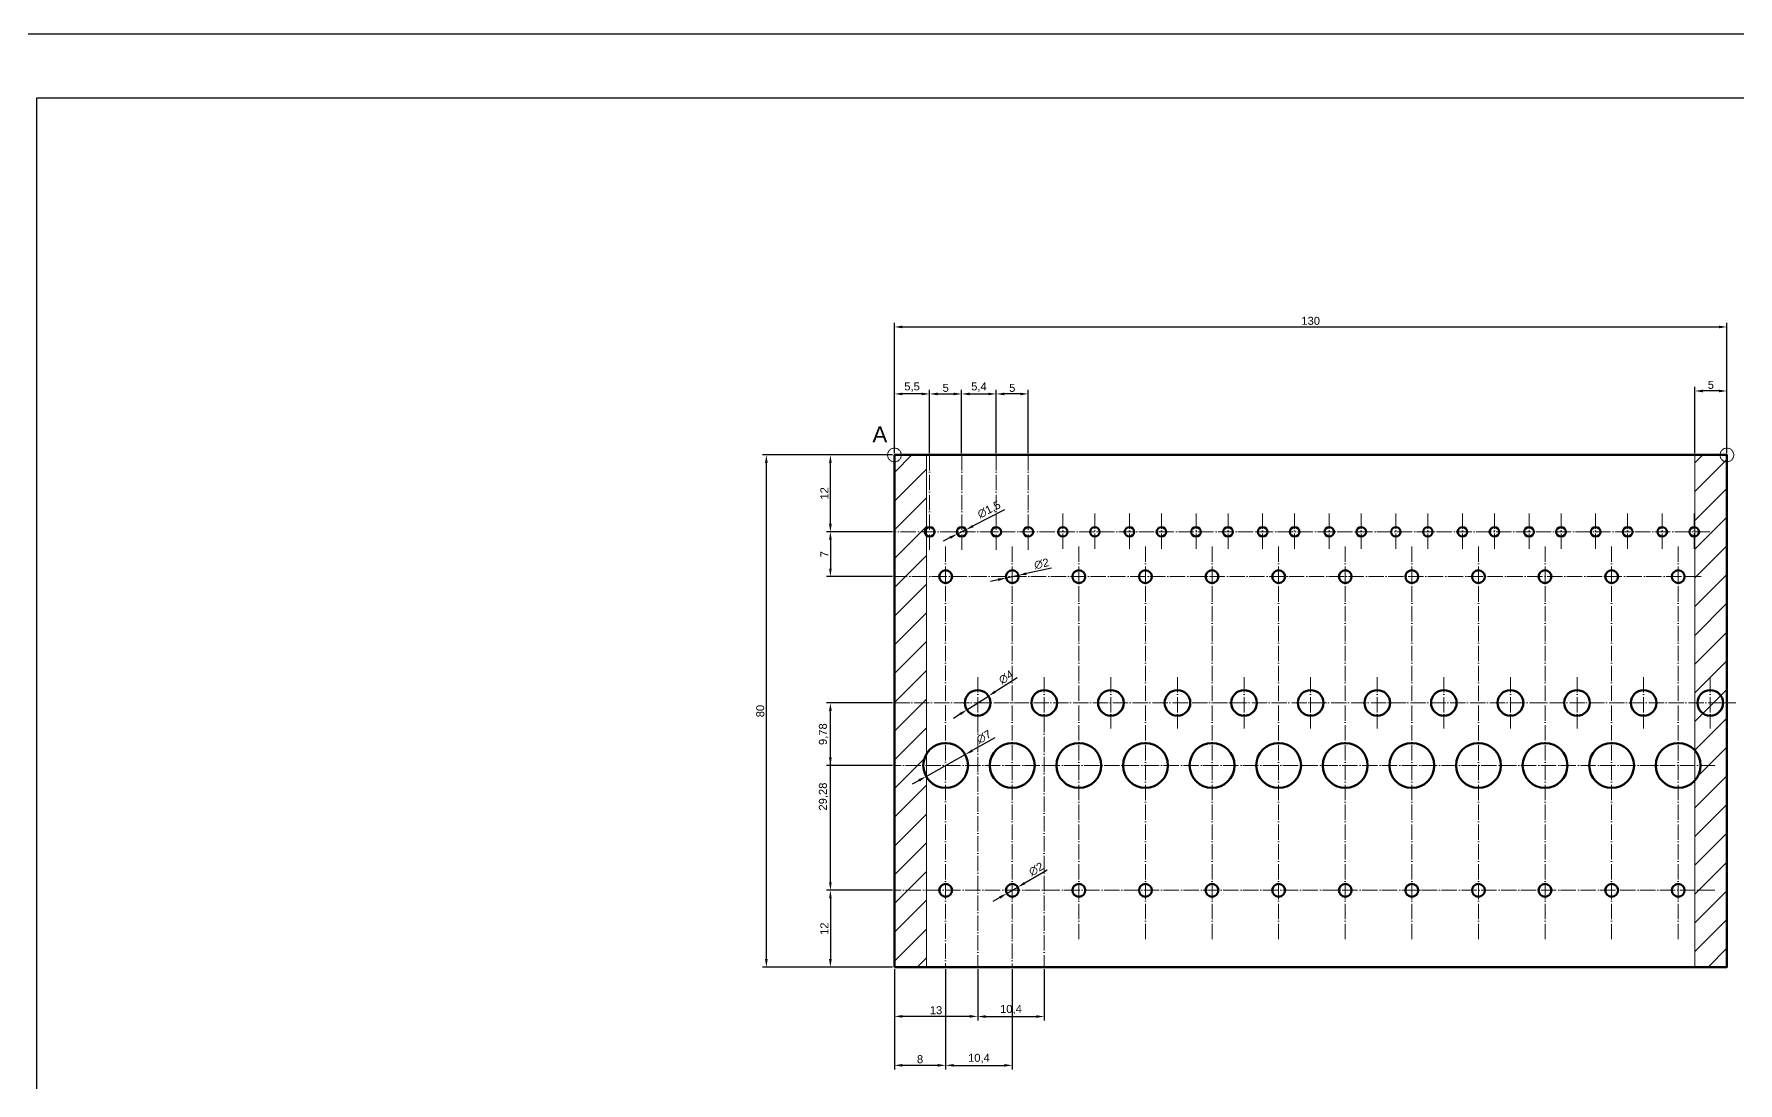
# Model space of a CAD drawing. Header units: millimetres. Extents: x -1265 to -28, y 5 to 1057.
# Drawn here: x -428.7 to -162.7, y 893.5 to 1057.4 of the extents above; entities that cross this region are included whole.
import ezdxf

# ---------------------------------------------------------------- set-up
doc = ezdxf.new("R2010")
doc.units = ezdxf.units.MM
doc.linetypes.add('ACAD_ISO04W100', pattern=[30, 24, -3, 0, -3])
doc.layers.get('0').update_dxf_attribs({"lineweight": 60})
doc.layers.add('Cajetin1', color=7, linetype='Continuous')
doc.layers.add('Hoja', color=7, linetype='Continuous')
doc.layers.add('Cotas', color=8, linetype='Continuous', lineweight=20)
doc.layers.add('Cotas 2', color=8, linetype='ACAD_ISO04W100', lineweight=20)
doc.styles.get("Standard").update_dxf_attribs({"font": 'arial.ttf'})
doc.dimstyles.new('ISO-25', dxfattribs={"dimscale": 0.5, "dimtxt": 2.5, "dimasz": 2.5, "dimexe": 1.25, "dimexo": 0.625, "dimtad": 1, "dimtxsty": 'Standard', "dimcen": 2.5, "dimadec": 0, "dimazin": 0, "dimtfac": 1, "dimtmove": 0, "dimatfit": 3, "dimfxl": 1, "dimarcsym": 0})

# ---------------------------------------------------------------- blocks, each defined once
blk = doc.blocks.new('*U1')
for centre, radius in [((-2.5, 28.125), 0.75), ((2.5, 28.125), 0.75), ((0, 21.125), 1), ((0, -8.375), 3.5), ((0, -27.875), 1)]:
    blk.add_circle(centre, radius)
blk = doc.blocks.new('*U2')
at = {"color": 0, "linetype": 'ByBlock', "lineweight": -2, "transparency": 16777216}
for p in [(0, 0), (10.4, 0), (20.8, 0), (31.2, 0), (41.6, 0), (52, 0), (62.4, 0), (72.8, 0), (83.2, 0), (93.6, 0), (104, 0), (114.4, 0)]:
    blk.add_blockref('*U1', p, dxfattribs=at)
blk = doc.blocks.new('*U3')
blk.add_circle((0, 0), 2)
blk = doc.blocks.new('*U4')
at = {"color": 0, "linetype": 'ByBlock', "lineweight": -2, "transparency": 16777216}
for p in [(0, 0), (10.4, 0), (20.8, 0), (31.2, 0), (41.6, 0), (52, 0), (62.4, 0), (72.8, 0), (83.2, 0), (93.6, 0), (104, 0), (114.4, 0)]:
    blk.add_blockref('*U3', p, dxfattribs=at)
blk = doc.blocks.new('*D5')
at = {"layer": 'Cotas', "color": 0, "lineweight": -2, "transparency": 16777216}
for p, q in [((-294.38, 991.93), (-294.38, 1012.25)), ((-293.13, 1011.62), (-165.63, 1011.62)), ((-164.38, 991.93), (-164.38, 1012.25))]:
    blk.add_line(p, q, dxfattribs=at)
at = {"layer": 'Cotas', "color": 0, "transparency": 16777216}
for points in [[(-293.13, 1011.83), (-293.13, 1011.41), (-294.38, 1011.62)], [(-165.63, 1011.83), (-165.63, 1011.41), (-164.38, 1011.62)]]:
    blk.add_solid(points, dxfattribs=at)
at = {"layer": 'Defpoints', "color": 0, "transparency": 16777216}
for p in [(-164.38, 1011.62), (-294.38, 991.62), (-164.38, 991.62)]:
    blk.add_point(p, dxfattribs=at)
at = {"layer": 'Cotas', "color": 0, "transparency": 16777216, "insert": (-229.38, 1012.57), "char_height": 1.25, "attachment_point": 5}
blk.add_mtext('130', dxfattribs=at)
blk = doc.blocks.new('*D6')
at = {"layer": 'Cotas', "color": 0, "lineweight": -2, "transparency": 16777216}
for p, q in [((-294.69, 979.62), (-305, 979.62)), ((-304.38, 978.37), (-304.38, 973.87)), ((-294.69, 972.62), (-305, 972.62))]:
    blk.add_line(p, q, dxfattribs=at)
at = {"layer": 'Cotas', "color": 0, "transparency": 16777216}
for points in [[(-304.59, 978.37), (-304.17, 978.37), (-304.38, 979.62)], [(-304.59, 973.87), (-304.17, 973.87), (-304.38, 972.62)]]:
    blk.add_solid(points, dxfattribs=at)
at = {"layer": 'Defpoints', "color": 0, "transparency": 16777216}
for p in [(-294.38, 979.62), (-304.38, 972.62), (-294.38, 972.62)]:
    blk.add_point(p, dxfattribs=at)
at = {"layer": 'Cotas', "color": 0, "transparency": 16777216, "insert": (-305.32, 976.12), "char_height": 1.25, "attachment_point": 5, "rotation": 90}
blk.add_mtext('7', dxfattribs=at)
blk = doc.blocks.new('*D7')
at = {"layer": 'Cotas', "color": 0, "lineweight": -2, "transparency": 16777216}
for p, q in [((-294.69, 923.62), (-305, 923.62)), ((-304.38, 922.37), (-304.38, 912.87)), ((-294.69, 911.62), (-305, 911.62))]:
    blk.add_line(p, q, dxfattribs=at)
at = {"layer": 'Cotas', "color": 0, "transparency": 16777216}
for points in [[(-304.59, 922.37), (-304.17, 922.37), (-304.38, 923.62)], [(-304.59, 912.87), (-304.17, 912.87), (-304.38, 911.62)]]:
    blk.add_solid(points, dxfattribs=at)
at = {"layer": 'Defpoints', "color": 0, "transparency": 16777216}
for p in [(-294.38, 923.62), (-304.38, 911.62), (-294.38, 911.62)]:
    blk.add_point(p, dxfattribs=at)
at = {"layer": 'Cotas', "color": 0, "transparency": 16777216, "insert": (-305.32, 917.62), "char_height": 1.25, "attachment_point": 5, "rotation": 90}
blk.add_mtext('12', dxfattribs=at)
blk = doc.blocks.new('*D11')
at = {"layer": 'Cotas', "color": 0, "lineweight": -2, "transparency": 16777216}
for p, q in [((-169.38, 991.93), (-169.38, 1002.25)), ((-165.63, 1001.62), (-168.13, 1001.62)), ((-164.38, 991.93), (-164.38, 1002.25))]:
    blk.add_line(p, q, dxfattribs=at)
at = {"layer": 'Cotas', "color": 0, "transparency": 16777216}
for points in [[(-168.13, 1001.83), (-168.13, 1001.41), (-169.38, 1001.62)], [(-165.63, 1001.83), (-165.63, 1001.41), (-164.38, 1001.62)]]:
    blk.add_solid(points, dxfattribs=at)
at = {"layer": 'Defpoints', "color": 0, "transparency": 16777216}
for p in [(-169.38, 1001.62), (-169.38, 991.62), (-164.38, 991.62)]:
    blk.add_point(p, dxfattribs=at)
at = {"layer": 'Cotas', "color": 0, "transparency": 16777216, "insert": (-166.88, 1002.57), "char_height": 1.25, "attachment_point": 5}
blk.add_mtext('5', dxfattribs=at)
blk = doc.blocks.new('*D12')
at = {"layer": 'Cotas', "color": 0, "lineweight": -2, "transparency": 16777216}
for p, q in [((-294.69, 991.62), (-315, 991.62)), ((-314.38, 912.87), (-314.38, 990.37)), ((-294.69, 911.62), (-315, 911.62))]:
    blk.add_line(p, q, dxfattribs=at)
at = {"layer": 'Cotas', "color": 0, "transparency": 16777216}
for points in [[(-314.59, 990.37), (-314.17, 990.37), (-314.38, 991.62)], [(-314.59, 912.87), (-314.17, 912.87), (-314.38, 911.62)]]:
    blk.add_solid(points, dxfattribs=at)
at = {"layer": 'Defpoints', "color": 0, "transparency": 16777216}
for p in [(-314.38, 991.62), (-294.38, 991.62), (-294.38, 911.62)]:
    blk.add_point(p, dxfattribs=at)
at = {"layer": 'Cotas', "color": 0, "transparency": 16777216, "insert": (-315.33, 951.62), "char_height": 1.25, "attachment_point": 5, "rotation": 90}
blk.add_mtext('80', dxfattribs=at)
blk = doc.blocks.new('*D36')
at = {"layer": 'Cotas', "color": 0, "lineweight": -2, "transparency": 16777216}
for p, q in [((-294.38, 991.93), (-294.38, 1001.78)), ((-290.13, 1001.16), (-293.13, 1001.16)), ((-288.88, 991.93), (-288.88, 1001.78))]:
    blk.add_line(p, q, dxfattribs=at)
at = {"layer": 'Cotas', "color": 0, "transparency": 16777216}
for points in [[(-293.13, 1001.36), (-293.13, 1000.95), (-294.38, 1001.16)], [(-290.13, 1001.36), (-290.13, 1000.95), (-288.88, 1001.16)]]:
    blk.add_solid(points, dxfattribs=at)
at = {"layer": 'Defpoints', "color": 0, "transparency": 16777216}
for p in [(-294.38, 1001.16), (-294.38, 991.62), (-288.88, 991.62)]:
    blk.add_point(p, dxfattribs=at)
at = {"layer": 'Cotas', "color": 0, "transparency": 16777216, "insert": (-291.63, 1002.22), "char_height": 1.25, "attachment_point": 5}
blk.add_mtext('5,5', dxfattribs=at)
blk = doc.blocks.new('*D37')
at = {"layer": 'Cotas', "color": 0, "lineweight": -2, "transparency": 16777216}
for p, q in [((-288.88, 991.93), (-288.88, 1001.78)), ((-287.63, 1001.16), (-285.13, 1001.16)), ((-283.88, 991.93), (-283.88, 1001.78))]:
    blk.add_line(p, q, dxfattribs=at)
at = {"layer": 'Cotas', "color": 0, "transparency": 16777216}
for points in [[(-287.63, 1001.36), (-287.63, 1000.95), (-288.88, 1001.16)], [(-285.13, 1001.36), (-285.13, 1000.95), (-283.88, 1001.16)]]:
    blk.add_solid(points, dxfattribs=at)
at = {"layer": 'Defpoints', "color": 0, "transparency": 16777216}
for p in [(-283.88, 1001.16), (-288.88, 991.62), (-283.88, 991.62)]:
    blk.add_point(p, dxfattribs=at)
at = {"layer": 'Cotas', "color": 0, "transparency": 16777216, "insert": (-286.38, 1002.1), "char_height": 1.25, "attachment_point": 5}
blk.add_mtext('5', dxfattribs=at)
blk = doc.blocks.new('*D38')
at = {"layer": 'Cotas', "color": 0, "lineweight": -2, "transparency": 16777216}
for p, q in [((-283.88, 991.93), (-283.88, 1001.78)), ((-282.63, 1001.16), (-279.73, 1001.16)), ((-278.48, 991.93), (-278.48, 1001.78))]:
    blk.add_line(p, q, dxfattribs=at)
at = {"layer": 'Cotas', "color": 0, "transparency": 16777216}
for points in [[(-282.63, 1001.36), (-282.63, 1000.95), (-283.88, 1001.16)], [(-279.73, 1001.36), (-279.73, 1000.95), (-278.48, 1001.16)]]:
    blk.add_solid(points, dxfattribs=at)
at = {"layer": 'Defpoints', "color": 0, "transparency": 16777216}
for p in [(-278.48, 1001.16), (-283.88, 991.62), (-278.48, 991.62)]:
    blk.add_point(p, dxfattribs=at)
at = {"layer": 'Cotas', "color": 0, "transparency": 16777216, "insert": (-281.18, 1002.22), "char_height": 1.25, "attachment_point": 5}
blk.add_mtext('5,4', dxfattribs=at)
blk = doc.blocks.new('*D39')
at = {"layer": 'Cotas', "color": 0, "lineweight": -2, "transparency": 16777216}
for p, q in [((-278.48, 991.93), (-278.48, 1001.78)), ((-274.73, 1001.16), (-277.23, 1001.16)), ((-273.48, 991.93), (-273.48, 1001.78))]:
    blk.add_line(p, q, dxfattribs=at)
at = {"layer": 'Cotas', "color": 0, "transparency": 16777216}
for points in [[(-277.23, 1001.36), (-277.23, 1000.95), (-278.48, 1001.16)], [(-274.73, 1001.36), (-274.73, 1000.95), (-273.48, 1001.16)]]:
    blk.add_solid(points, dxfattribs=at)
at = {"layer": 'Defpoints', "color": 0, "transparency": 16777216}
for p in [(-278.48, 1001.16), (-278.48, 991.62), (-273.48, 991.62)]:
    blk.add_point(p, dxfattribs=at)
at = {"layer": 'Cotas', "color": 0, "transparency": 16777216, "insert": (-275.98, 1002.1), "char_height": 1.25, "attachment_point": 5}
blk.add_mtext('5', dxfattribs=at)
blk = doc.blocks.new('*D40')
at = {"layer": 'Cotas', "color": 0, "lineweight": -2, "transparency": 16777216}
for p, q in [((-286.38, 911.31), (-286.38, 895.65)), ((-275.98, 911.31), (-275.98, 895.65)), ((-285.13, 896.28), (-277.23, 896.28))]:
    blk.add_line(p, q, dxfattribs=at)
at = {"layer": 'Cotas', "color": 0, "transparency": 16777216}
for points in [[(-285.13, 896.49), (-285.13, 896.07), (-286.38, 896.28)], [(-277.23, 896.49), (-277.23, 896.07), (-275.98, 896.28)]]:
    blk.add_solid(points, dxfattribs=at)
at = {"layer": 'Defpoints', "color": 0, "transparency": 16777216}
for p in [(-286.38, 911.62), (-275.98, 911.62), (-275.98, 896.28)]:
    blk.add_point(p, dxfattribs=at)
at = {"layer": 'Cotas', "color": 0, "transparency": 16777216, "insert": (-281.18, 897.34), "char_height": 1.25, "attachment_point": 5}
blk.add_mtext('10,4', dxfattribs=at)
blk = doc.blocks.new('*D41')
at = {"layer": 'Cotas', "color": 0, "lineweight": -2, "transparency": 16777216}
for p, q in [((-294.38, 911.31), (-294.38, 895.65)), ((-286.38, 911.31), (-286.38, 895.65)), ((-287.63, 896.28), (-293.13, 896.28))]:
    blk.add_line(p, q, dxfattribs=at)
at = {"layer": 'Cotas', "color": 0, "transparency": 16777216}
for points in [[(-293.13, 896.49), (-293.13, 896.07), (-294.38, 896.28)], [(-287.63, 896.49), (-287.63, 896.07), (-286.38, 896.28)]]:
    blk.add_solid(points, dxfattribs=at)
at = {"layer": 'Defpoints', "color": 0, "transparency": 16777216}
for p in [(-294.38, 911.62), (-286.38, 911.62), (-294.38, 896.28)]:
    blk.add_point(p, dxfattribs=at)
at = {"layer": 'Cotas', "color": 0, "transparency": 16777216, "insert": (-290.38, 897.23), "char_height": 1.25, "attachment_point": 5}
blk.add_mtext('8', dxfattribs=at)
blk = doc.blocks.new('*D42')
at = {"layer": 'Cotas', "color": 0, "lineweight": -2, "transparency": 16777216}
for p, q in [((-281.38, 911.31), (-281.38, 903.28)), ((-270.98, 911.31), (-270.98, 903.28)), ((-280.13, 903.9), (-272.23, 903.9))]:
    blk.add_line(p, q, dxfattribs=at)
at = {"layer": 'Cotas', "color": 0, "transparency": 16777216}
for points in [[(-280.13, 904.11), (-280.13, 903.69), (-281.38, 903.9)], [(-272.23, 904.11), (-272.23, 903.69), (-270.98, 903.9)]]:
    blk.add_solid(points, dxfattribs=at)
at = {"layer": 'Defpoints', "color": 0, "transparency": 16777216}
for p in [(-281.38, 911.62), (-270.98, 911.62), (-270.98, 903.9)]:
    blk.add_point(p, dxfattribs=at)
at = {"layer": 'Cotas', "color": 0, "transparency": 16777216, "insert": (-276.18, 904.97), "char_height": 1.25, "attachment_point": 5}
blk.add_mtext('10,4', dxfattribs=at)
blk = doc.blocks.new('*D43')
at = {"layer": 'Cotas', "color": 0, "lineweight": -2, "transparency": 16777216}
for p, q in [((-294.38, 911.31), (-294.38, 903.31)), ((-281.38, 911.31), (-281.38, 903.31)), ((-282.63, 903.93), (-293.13, 903.93))]:
    blk.add_line(p, q, dxfattribs=at)
at = {"layer": 'Cotas', "color": 0, "transparency": 16777216}
for points in [[(-293.13, 904.14), (-293.13, 903.72), (-294.38, 903.93)], [(-282.63, 904.14), (-282.63, 903.72), (-281.38, 903.93)]]:
    blk.add_solid(points, dxfattribs=at)
at = {"layer": 'Defpoints', "color": 0, "transparency": 16777216}
for p in [(-294.38, 911.62), (-281.38, 911.62), (-294.38, 903.93)]:
    blk.add_point(p, dxfattribs=at)
at = {"layer": 'Cotas', "color": 0, "transparency": 16777216, "insert": (-287.88, 904.88), "char_height": 1.25, "attachment_point": 5}
blk.add_mtext('13', dxfattribs=at)
blk = doc.blocks.new('*D44')
at = {"layer": 'Cotas', "color": 0, "lineweight": -2, "transparency": 16777216}
for p, q in [((-294.69, 952.9), (-305, 952.9)), ((-304.38, 924.87), (-304.38, 951.65)), ((-294.69, 923.62), (-305, 923.62))]:
    blk.add_line(p, q, dxfattribs=at)
at = {"layer": 'Cotas', "color": 0, "transparency": 16777216}
for points in [[(-304.59, 951.65), (-304.17, 951.65), (-304.38, 952.9)], [(-304.59, 924.87), (-304.17, 924.87), (-304.38, 923.62)]]:
    blk.add_solid(points, dxfattribs=at)
at = {"layer": 'Defpoints', "color": 0, "transparency": 16777216}
for p in [(-304.38, 952.9), (-294.38, 952.9), (-294.38, 923.62)]:
    blk.add_point(p, dxfattribs=at)
at = {"layer": 'Cotas', "color": 0, "transparency": 16777216, "insert": (-305.44, 938.26), "char_height": 1.25, "attachment_point": 5, "rotation": 90}
blk.add_mtext('29,28', dxfattribs=at)
blk = doc.blocks.new('*D45')
at = {"layer": 'Cotas', "color": 0, "lineweight": -2, "transparency": 16777216}
for p, q in [((-294.69, 952.9), (-305, 952.9)), ((-304.38, 944.37), (-304.38, 951.65)), ((-294.69, 943.12), (-305, 943.12))]:
    blk.add_line(p, q, dxfattribs=at)
at = {"layer": 'Cotas', "color": 0, "transparency": 16777216}
for points in [[(-304.59, 951.65), (-304.17, 951.65), (-304.38, 952.9)], [(-304.59, 944.37), (-304.17, 944.37), (-304.38, 943.12)]]:
    blk.add_solid(points, dxfattribs=at)
at = {"layer": 'Defpoints', "color": 0, "transparency": 16777216}
for p in [(-304.38, 952.9), (-294.38, 952.9), (-294.38, 943.12)]:
    blk.add_point(p, dxfattribs=at)
at = {"layer": 'Cotas', "color": 0, "transparency": 16777216, "insert": (-305.44, 948.01), "char_height": 1.25, "attachment_point": 5, "rotation": 90}
blk.add_mtext('9,78', dxfattribs=at)
blk = doc.blocks.new('*D46')
at = {"layer": 'Cotas', "color": 0, "lineweight": -2, "transparency": 16777216}
for p, q in [((-294.69, 991.62), (-305, 991.62)), ((-304.38, 980.87), (-304.38, 990.37)), ((-294.69, 979.62), (-305, 979.62))]:
    blk.add_line(p, q, dxfattribs=at)
at = {"layer": 'Cotas', "color": 0, "transparency": 16777216}
for points in [[(-304.59, 990.37), (-304.17, 990.37), (-304.38, 991.62)], [(-304.59, 980.87), (-304.17, 980.87), (-304.38, 979.62)]]:
    blk.add_solid(points, dxfattribs=at)
at = {"layer": 'Defpoints', "color": 0, "transparency": 16777216}
for p in [(-304.38, 991.62), (-294.38, 991.62), (-294.38, 979.62)]:
    blk.add_point(p, dxfattribs=at)
at = {"layer": 'Cotas', "color": 0, "transparency": 16777216, "insert": (-305.32, 985.62), "char_height": 1.25, "attachment_point": 5, "rotation": 90}
blk.add_mtext('12', dxfattribs=at)
blk = doc.blocks.new('*D52')
at = {"layer": 'Cotas 2', "color": 0, "lineweight": -2, "transparency": 16777216}
for p, q in [((-278.7, 947.42), (-282.23, 945.44)), ((-289.43, 941.41), (-283.32, 944.83)), ((-290.52, 940.8), (-291.62, 940.19))]:
    blk.add_line(p, q, dxfattribs=at)
at = {"layer": 'Cotas 2', "color": 0, "transparency": 16777216}
for points in [[(-282.34, 945.62), (-282.13, 945.26), (-283.32, 944.83)], [(-290.63, 940.98), (-290.42, 940.62), (-289.43, 941.41)]]:
    blk.add_solid(points, dxfattribs=at)
at = {"layer": 'Defpoints', "color": 0, "transparency": 16777216}
for p in [(-283.32, 944.83), (-289.43, 941.41)]:
    blk.add_point(p, dxfattribs=at)
at = {"layer": 'Cotas 2', "color": 0, "transparency": 16777216, "insert": (-280.4, 947.59), "char_height": 1.25, "attachment_point": 5, "rotation": 29.2263}
blk.add_mtext('∅7', dxfattribs=at)
blk = doc.blocks.new('*D53')
at = {"layer": 'Cotas 2', "color": 0, "lineweight": -2, "transparency": 16777216}
for p, q in [((-275.23, 956.83), (-278.64, 954.65)), ((-283.06, 951.82), (-279.69, 953.97)), ((-284.12, 951.14), (-285.17, 950.47))]:
    blk.add_line(p, q, dxfattribs=at)
at = {"layer": 'Cotas 2', "color": 0, "transparency": 16777216}
for points in [[(-278.75, 954.82), (-278.53, 954.47), (-279.69, 953.97)], [(-284.23, 951.32), (-284, 950.97), (-283.06, 951.82)]]:
    blk.add_solid(points, dxfattribs=at)
at = {"layer": 'Defpoints', "color": 0, "transparency": 16777216}
for p in [(-279.69, 953.97), (-283.06, 951.82)]:
    blk.add_point(p, dxfattribs=at)
at = {"layer": 'Cotas 2', "color": 0, "transparency": 16777216, "insert": (-276.94, 956.91), "char_height": 1.25, "attachment_point": 5, "rotation": 32.6185}
blk.add_mtext('∅4', dxfattribs=at)
blk = doc.blocks.new('*D54')
at = {"layer": 'Cotas 2', "color": 0, "lineweight": -2, "transparency": 16777216}
for p, q in [((-269.83, 973.96), (-273.78, 973.1)), ((-278.17, 972.14), (-279.4, 971.88)), ((-276.95, 972.41), (-275, 972.83))]:
    blk.add_line(p, q, dxfattribs=at)
at = {"layer": 'Cotas 2', "color": 0, "transparency": 16777216}
for points in [[(-278.22, 972.35), (-278.13, 971.94), (-276.95, 972.41)], [(-273.82, 973.3), (-273.73, 972.89), (-275, 972.83)]]:
    blk.add_solid(points, dxfattribs=at)
at = {"layer": 'Defpoints', "color": 0, "transparency": 16777216}
for p in [(-276.95, 972.41), (-275, 972.83)]:
    blk.add_point(p, dxfattribs=at)
at = {"layer": 'Cotas 2', "color": 0, "transparency": 16777216, "insert": (-271.4, 974.62), "char_height": 1.25, "attachment_point": 5, "rotation": 12.2497}
blk.add_mtext('∅2', dxfattribs=at)
blk = doc.blocks.new('*D55')
at = {"layer": 'Cotas 2', "color": 0, "lineweight": -2, "transparency": 16777216}
for p, q in [((-277.18, 983.04), (-282.1, 980.53)), ((-284.55, 979.28), (-283.21, 979.96)), ((-285.66, 978.71), (-286.77, 978.14))]:
    blk.add_line(p, q, dxfattribs=at)
at = {"layer": 'Cotas 2', "color": 0, "transparency": 16777216}
for points in [[(-285.76, 978.9), (-285.57, 978.53), (-284.55, 979.28)], [(-282.19, 980.71), (-282, 980.34), (-283.21, 979.96)]]:
    blk.add_solid(points, dxfattribs=at)
at = {"layer": 'Defpoints', "color": 0, "transparency": 16777216}
for p in [(-284.55, 979.28), (-283.21, 979.96)]:
    blk.add_point(p, dxfattribs=at)
at = {"layer": 'Cotas 2', "color": 0, "transparency": 16777216, "insert": (-279.57, 983.03), "char_height": 1.25, "attachment_point": 5, "rotation": 27.0212}
blk.add_mtext('∅1,5', dxfattribs=at)
blk = doc.blocks.new('*D56')
at = {"layer": 'Cotas 2', "color": 0, "lineweight": -2, "transparency": 16777216}
for p, q in [((-270.53, 926.77), (-274.03, 924.75)), ((-276.84, 923.12), (-275.11, 924.12)), ((-277.93, 922.49), (-279.01, 921.87))]:
    blk.add_line(p, q, dxfattribs=at)
at = {"layer": 'Cotas 2', "color": 0, "transparency": 16777216}
for points in [[(-274.14, 924.93), (-273.93, 924.57), (-275.11, 924.12)], [(-278.03, 922.67), (-277.82, 922.31), (-276.84, 923.12)]]:
    blk.add_solid(points, dxfattribs=at)
at = {"layer": 'Defpoints', "color": 0, "transparency": 16777216}
for p in [(-275.11, 924.12), (-276.84, 923.12)]:
    blk.add_point(p, dxfattribs=at)
at = {"layer": 'Cotas 2', "color": 0, "transparency": 16777216, "insert": (-272.24, 926.93), "char_height": 1.25, "attachment_point": 5, "rotation": 30.0586}
blk.add_mtext('∅2', dxfattribs=at)

msp = doc.modelspace()

# ---------------------------------------------------------------- hatches: boundary and pattern name
at = {"layer": 'Cotas'}
h = msp.add_hatch(dxfattribs=at)
h.set_pattern_fill('ANSI31', color=256)
h.set_pattern_definition([(45, (-452.7175, 821.585), (-2.245064, 2.245064), [])])
h.paths.add_polyline_path([(-289.379, 991.62), (-294.379, 991.62), (-294.379, 911.62), (-289.379, 911.62)])
h = msp.add_hatch(dxfattribs=at)
h.set_pattern_fill('ANSI31', color=256)
h.set_pattern_definition([(45, (-294.379, 820.4882), (-2.245064, 2.245064), [])])
h.paths.add_polyline_path([(-164.379, 991.62), (-169.379, 991.62), (-169.379, 954.218, -0.1826758), (-168.879, 952.895, -0.1826758), (-169.379, 951.572), (-169.379, 911.62), (-164.379, 911.62)])

# ---------------------------------------------------------------- linework, layer by layer
msp.add_lwpolyline([(-294.379, 911.62), (-164.379, 911.62), (-164.379, 991.62), (-294.379, 991.62)], close=True)
at = {"layer": 'Cajetin1'}
msp.add_lwpolyline([(-428.353, 770.372), (-38.353, 770.372), (-38.353, 1047.372), (-428.353, 1047.372)], close=True, dxfattribs=at)
at = {"layer": 'Cotas'}
for points in [[(-294.379, 911.62), (-289.379, 911.62), (-289.379, 991.62), (-294.379, 991.62)], [(-169.379, 911.62), (-164.379, 911.62), (-164.379, 991.62), (-169.379, 991.62)]]:
    msp.add_lwpolyline(points, close=True, dxfattribs=at)
at = {"layer": 'Cotas 2', "ltscale": 0.1}
for p, q in [((-288.879, 991.62), (-288.879, 976.771)), ((-283.879, 991.62), (-283.879, 976.771)), ((-278.479, 991.62), (-278.479, 976.771)), ((-273.479, 991.62), (-273.479, 976.771)), ((-268.079, 982.469), (-268.079, 976.771)), ((-263.079, 982.469), (-263.079, 976.771)), ((-257.679, 982.469), (-257.679, 976.771)), ((-252.679, 982.469), (-252.679, 976.771)), ((-247.279, 982.469), (-247.279, 976.771)), ((-242.279, 982.469), (-242.279, 976.771)), ((-236.879, 982.469), (-236.879, 976.771)), ((-231.879, 982.469), (-231.879, 976.771)), ((-226.479, 982.469), (-226.479, 976.771)), ((-221.479, 982.469), (-221.479, 976.771)), ((-216.079, 982.469), (-216.079, 976.771)), ((-211.079, 982.469), (-211.079, 976.771)), ((-205.679, 982.469), (-205.679, 976.771)), ((-200.679, 982.469), (-200.679, 976.771)), ((-195.279, 982.469), (-195.279, 976.771)), ((-190.279, 982.469), (-190.279, 976.771)), ((-184.879, 982.469), (-184.879, 976.771)), ((-179.879, 982.469), (-179.879, 976.771)), ((-174.479, 982.469), (-174.479, 976.771)), ((-169.479, 982.469), (-169.479, 976.771)), ((-167.032, 979.62), (-294.379, 979.62)), ((-286.379, 977.318), (-286.379, 911.62)), ((-275.976, 977.309), (-275.976, 911.62)), ((-265.577, 977.309), (-265.577, 915.931)), ((-255.178, 977.309), (-255.178, 915.931)), ((-244.778, 977.309), (-244.778, 915.931)), ((-234.378, 977.309), (-234.378, 915.931)), ((-223.978, 977.309), (-223.978, 915.931)), ((-213.579, 977.309), (-213.579, 915.931)), ((-203.179, 977.309), (-203.179, 915.931)), ((-192.779, 977.309), (-192.779, 915.931)), ((-182.379, 977.309), (-182.379, 915.931)), ((-171.979, 977.309), (-171.979, 915.931)), ((-168.372, 972.62), (-294.379, 972.62)), ((-281.379, 956.895), (-281.379, 911.62)), ((-270.979, 956.895), (-270.979, 911.62)), ((-260.579, 956.895), (-260.579, 948.895)), ((-250.179, 956.895), (-250.179, 948.895)), ((-239.779, 956.895), (-239.779, 948.895)), ((-229.379, 956.895), (-229.379, 948.895)), ((-218.979, 956.895), (-218.979, 948.895)), ((-208.579, 956.895), (-208.579, 948.895)), ((-198.179, 956.895), (-198.179, 948.895)), ((-187.779, 956.895), (-187.779, 948.895)), ((-177.379, 956.895), (-177.379, 948.895)), ((-166.979, 956.895), (-166.979, 948.895)), ((-294.379, 952.895), (-162.979, 952.895)), ((-166.249, 943.12), (-294.379, 943.12)), ((-166.249, 923.62), (-294.379, 923.62))]:
    msp.add_line(p, q, dxfattribs=at)
at = {"layer": 'Cotas 2'}
for centre in [(-294.379, 991.62), (-164.379, 991.62)]:
    msp.add_circle(centre, 1.073, dxfattribs=at)
at = {"layer": 'Hoja'}
msp.add_lwpolyline([(-448.353, 760.372), (-28.353, 760.372), (-28.353, 1057.372), (-448.353, 1057.372)], close=True, dxfattribs=at)

# ---------------------------------------------------------------- block references
for name, p in [('*U2', (-286.379, 951.495)), ('*U4', (-281.379, 952.895))]:
    msp.add_blockref(name, p)

# ---------------------------------------------------------------- texts
at = {"layer": 'Cotas 2', "insert": (-297.819, 996.085), "char_height": 2.5, "attachment_point": 1}
msp.add_mtext_dynamic_manual_height_columns('A', width=6.74913, gutter_width=12.5, heights=[0], dxfattribs=at)

# ---------------------------------------------------------------- dimensions: what is measured, and where the dimension line sits
at = {"layer": 'Cotas'}
for base, p1, p2, picture, middle in [((-164.379, 1011.62), (-294.379, 991.62), (-164.379, 991.62), '*D5', (-229.379, 1012.571)), ((-169.379, 1001.62), (-164.379, 991.62), (-169.379, 991.62), '*D11', (-166.879, 1002.568)), ((-283.879, 1001.155), (-288.879, 991.62), (-283.879, 991.62), '*D37', (-286.379, 1002.103)), ((-278.479, 1001.155), (-273.479, 991.62), (-278.479, 991.62), '*D39', (-275.979, 1002.103)), ((-294.379, 896.279), (-286.379, 911.62), (-294.379, 911.62), '*D41', (-290.379, 897.229)), ((-294.379, 903.932), (-281.379, 911.62), (-294.379, 911.62), '*D43', (-287.879, 904.883)), ((-270.979, 903.903), (-281.379, 911.62), (-270.979, 911.62), '*D42', (-276.179, 904.966))]:
    dim = msp.add_linear_dim(base=base, p1=p1, p2=p2, dimstyle='ISO-25', dxfattribs=at)
    dim.commit()
    dim.dimension.update_dxf_attribs({"geometry": picture, "text_midpoint": middle})
for base, p1, p2, picture, middle in [((-294.379, 1001.155), (-288.879, 991.62), (-294.379, 991.62), '*D36', (-291.629, 1001.155)), ((-278.479, 1001.155), (-283.879, 991.62), (-278.479, 991.62), '*D38', (-281.179, 1001.155))]:
    dim = msp.add_linear_dim(base=base, p1=p1, p2=p2, dimstyle='ISO-25', dxfattribs=at)
    dim.commit()
    dim.dimension.update_dxf_attribs({"geometry": picture, "text_midpoint": middle, "dimtype": 160})
for base, p1, p2, picture, middle in [((-314.379, 991.62), (-294.379, 911.62), (-294.379, 991.62), '*D12', (-315.33, 951.62)), ((-304.379, 991.62), (-294.379, 979.62), (-294.379, 991.62), '*D46', (-305.319, 985.62)), ((-304.379, 972.62), (-294.379, 979.62), (-294.379, 972.62), '*D6', (-305.316, 976.12)), ((-304.37893, 952.89521), (-294.37893, 923.62015), (-294.37893, 952.89521), '*D44', (-305.44262, 938.25768)), ((-304.37893, 952.89521), (-294.37893, 943.12015), (-294.37893, 952.89521), '*D45', (-305.44262, 948.00768))]:
    dim = msp.add_linear_dim(base=base, p1=p1, p2=p2, angle=90, dimstyle='ISO-25', dxfattribs=at)
    dim.commit()
    dim.dimension.update_dxf_attribs({"geometry": picture, "text_midpoint": middle})
for p1, p2, distance, picture, middle in [((-294.379, 923.62), (-294.379, 911.62), -10, '*D7', (-305.319, 917.62)), ((-286.379, 911.62), (-275.976, 911.62), -15.341, '*D40', (-281.177, 897.342))]:
    dim = msp.add_aligned_dim(p1=p1, p2=p2, distance=distance, dimstyle='ISO-25', dxfattribs=at)
    dim.commit()
    dim.dimension.update_dxf_attribs({"geometry": picture, "text_midpoint": middle})
at = {"layer": 'Cotas 2'}
for p1, p2, picture, middle in [((-284.547, 979.279), (-283.211, 979.961), '*D55', (-279.574, 983.033)), ((-276.953, 972.408), (-274.999, 972.832), '*D54', (-271.401, 974.622)), ((-283.063, 951.817), (-279.694, 953.973), '*D53', (-276.941, 956.906)), ((-289.433, 941.411), (-283.324, 944.829), '*D52', (-280.4, 947.595)), ((-276.844, 923.119), (-275.113, 924.121), '*D56', (-272.235, 926.926))]:
    dim = msp.add_diameter_dim_2p(p1=p1, p2=p2, dimstyle='ISO-25', dxfattribs=at)
    dim.commit()
    dim.dimension.update_dxf_attribs({"geometry": picture, "text_midpoint": middle})

doc.saveas('drawing.dxf')
